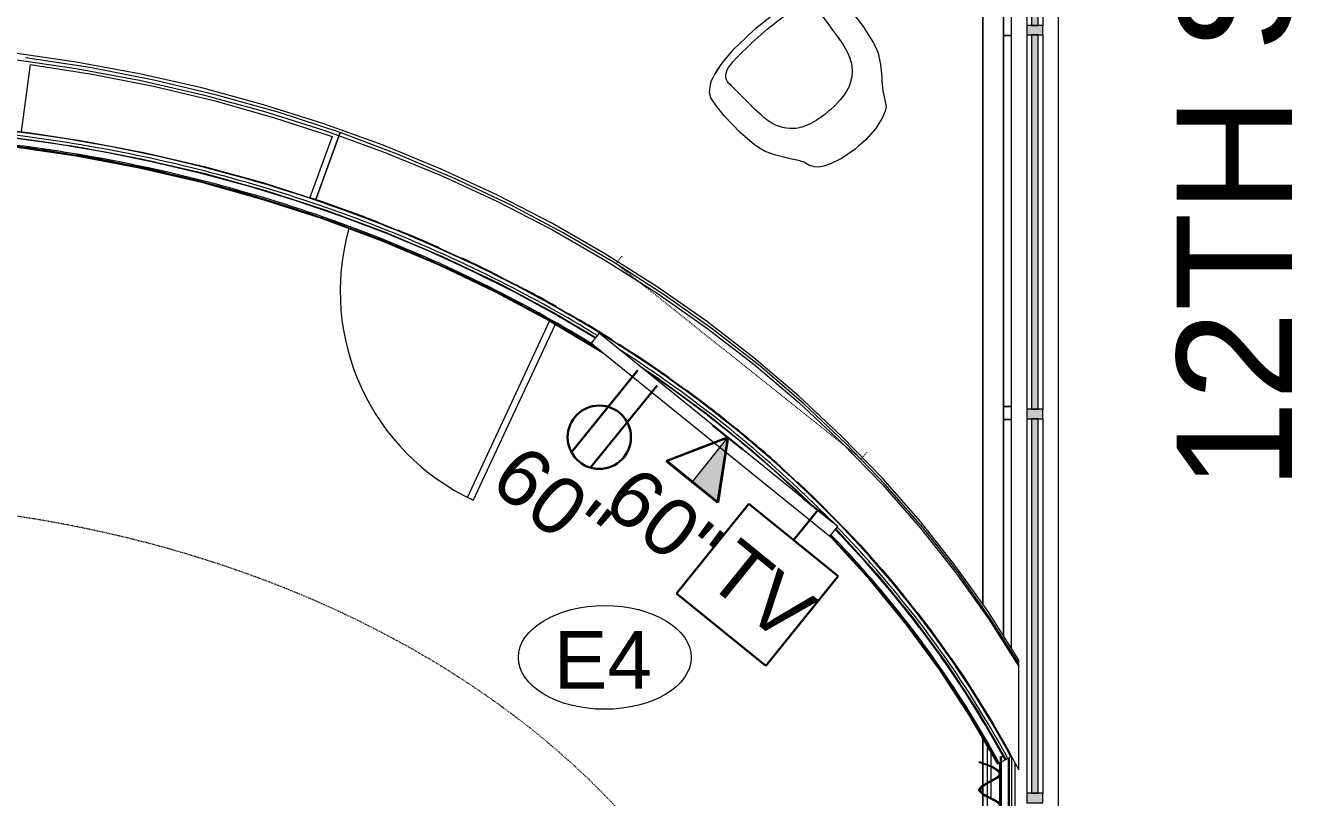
# Model space of a CAD drawing. Header units: inches. Extents: x -2349 to 1043, y -456 to 2193.
# Drawn here: x 844.3 to 1042.5, y 429 to 549.7 of the extents above; entities that cross this region are included whole.
import ezdxf

# ---------------------------------------------------------------- set-up
doc = ezdxf.new("R2010")
doc.units = ezdxf.units.IN
doc.header["$MEASUREMENT"] = 0
doc.linetypes.add('Dash', pattern=[0.25, 0.125, -0.125])
doc.linetypes.add('Dash 1_16_', pattern=[0.125, 0.0625, -0.0625])
for name, color, linetype, lineweight in [('5033_00_7th-9th Floors_Updated_dwg', 8, 'Continuous', 9), ('A-ANNO-NOTE', 131, 'Continuous', 30), ('A-DETL', 90, 'Continuous', 9), ('A-DOOR', 31, 'Continuous', 13), ('A-GENM', 13, 'Continuous', 9), ('A-GLAZ-CURT', 52, 'Continuous', 13), ('A-GLAZ-CWMG', 51, 'Continuous', 13), ('A-Glaz-Exst', 7, 'Continuous', 9), ('A-Shell', 7, 'Continuous', 9), ('A-WALL', 113, 'Continuous', 13), ('G-ANNO-TEXT', 231, 'Continuous', 9), ('I-FURN', 30, 'Continuous', 9), ('I-WALL', 2, 'Continuous', 13), ('Q-SPCQ', 91, 'Continuous', 9), ('Q-SPCQ-HDLN', 91, 'Dash', 9), ('Q-SPCQ-IDEN', 132, 'Continuous', 9)]:
    doc.layers.add(name, color=color, linetype=linetype, lineweight=lineweight)
doc.styles.add('Arial', font='arial.ttf', dxfattribs={"height": 9})
doc.styles.add('Swis721 Lt BT', font='swissl.ttf', dxfattribs={"height": 9})
doc.styles.add('Swis721 Lt BT_1', font='swissl.ttf', dxfattribs={"height": 18})

# ---------------------------------------------------------------- blocks, each defined once
blk = doc.blocks.new('5033_00_7th-9th Floors_Updated_dwg-8585573-7TH FLOOR POWER _ SIGNAL')
at = {"layer": 'A-Glaz-Exst'}
for p, q in [((997.2, 274.24), (997.2, 427.04)), ((997.2, 427.04), (997.2, 274.24)), ((997.2, 368.11), (998.45, 368.11)), ((998.45, 368.11), (997.2, 368.11)), ((997.2, 310.11), (998.45, 310.11)), ((998.45, 310.11), (997.2, 310.11)), ((997.2, 308.11), (998.45, 308.11)), ((998.45, 308.11), (997.2, 308.11)), ((997.2, 257.37), (997.2, 257.6)), ((997.2, 257.6), (997.2, 257.37))]:
    blk.add_line(p, q, dxfattribs=at)
at = {"layer": 'A-Shell'}
for p, q in [((993.95, 279.21), (993.95, 427.04)), ((993.95, 427.04), (993.95, 279.21)), ((993.95, 262.99), (993.95, 263.13)), ((993.95, 263.13), (993.95, 262.99)), ((993.95, 254.43), (993.95, 258.26)), ((993.95, 258.26), (993.95, 254.43)), ((993.95, 254.38), (993.95, 254.43)), ((993.95, 254.43), (993.95, 254.38)), ((993.95, 250.93), (993.95, 254.34)), ((993.95, 254.34), (993.95, 250.93)), ((993.95, 250.75), (993.95, 250.93)), ((993.95, 250.93), (993.95, 250.75)), ((993.95, 249.69), (993.95, 250.75)), ((993.95, 250.75), (993.95, 249.69)), ((993.95, 249.53), (993.95, 249.69)), ((993.95, 249.69), (993.95, 249.53)), ((993.95, 246.52), (993.95, 249.5)), ((993.95, 249.5), (993.95, 246.52))]:
    blk.add_line(p, q, dxfattribs=at)
blk = doc.blocks.new('System Panel - Glazed-7824391-7TH FLOOR POWER _ SIGNAL')
at = {"layer": 'A-GLAZ-CURT', "lineweight": 9}
h = blk.add_hatch(color=7, dxfattribs=at)
h.paths.add_polyline_path([(-64.25, 0.23), (-64.25, -0.5), (-6.9, -0.5), (-6.9, 0.5), (-64.25, 0.5)], flags=0)
h.paths.add_polyline_path([(5.1, -0.01), (5.12, -0.5), (64.25, -0.5), (64.25, 0.5), (5.1, 0.5)], flags=0)
at = {"layer": 'A-GLAZ-CURT', "color": 8, "lineweight": 20}
for p, q in [((64.25, 0.5), (-64.25, 0.5)), ((-64.25, 0.5), (-64.25, -0.5)), ((64.25, -0.5), (64.25, 0.5)), ((-64.25, -0.5), (64.25, -0.5))]:
    blk.add_line(p, q, dxfattribs=at)
blk = doc.blocks.new('System Panel - Glazed-7824389-7TH FLOOR POWER _ SIGNAL')
at = {"layer": 'A-GLAZ-CURT', "lineweight": 9}
blk.add_hatch(color=7, dxfattribs=at).paths.add_polyline_path([(-29.25, -0.5), (29.25, -0.5), (29.25, 0.5), (-29.25, 0.5)], flags=0)
at = {"layer": 'A-GLAZ-CURT', "color": 8, "lineweight": 20}
for p, q in [((29.25, 0.5), (-29.25, 0.5)), ((-29.25, 0.5), (-29.25, -0.5)), ((29.25, -0.5), (29.25, 0.5)), ((-29.25, -0.5), (29.25, -0.5))]:
    blk.add_line(p, q, dxfattribs=at)
blk = doc.blocks.new('Rectangular Mullion - 1_5_ x 2_5_ rectangular SS-7796962-7TH FLOOR POWER _ SIGNAL')
at = {"layer": 'A-GLAZ-CWMG', "lineweight": 9}
for p, q in [((1000.83, -245.79), (1000.83, -304.29)), ((1003.33, -245.79), (1003.33, -304.29))]:
    blk.add_line(p, q, dxfattribs=at)
blk = doc.blocks.new('Rectangular Mullion - 1_5_ x 2_5_ rectangular SS-V27-7TH FLOOR POWER _ SIGNAL')
at = {"layer": 'A-GLAZ-CWMG', "lineweight": 9}
for p, q in [((1000.83, 678.21), (1000.83, 619.06)), ((1003.33, 678.21), (1003.33, 619.06)), ((1000.83, 607.06), (1000.83, 549.71)), ((1003.33, 607.06), (1003.33, 549.71))]:
    blk.add_line(p, q, dxfattribs=at)
blk = doc.blocks.new('Rectangular Mullion - 1_5_ x 2_5_ rectangular SS-7796925-7TH FLOOR POWER _ SIGNAL')
at = {"layer": 'A-GLAZ-CWMG', "lineweight": 9}
blk.add_hatch(color=7, dxfattribs=at).paths.add_polyline_path([(-0.75, 0.5), (-0.75, 1.25), (0.75, 1.25), (0.75, -1.25), (-0.75, -1.25), (-0.75, -0.5)], flags=0)
at = {"layer": 'A-GLAZ-CWMG', "color": 8, "lineweight": 20}
for p, q in [((-0.75, 1.25), (0.75, 1.25)), ((-0.75, -1.25), (-0.75, 1.25)), ((0.75, 1.25), (0.75, -1.25)), ((0.75, -1.25), (-0.75, -1.25))]:
    blk.add_line(p, q, dxfattribs=at)
blk = doc.blocks.new('Walls 1 - Walls 1-7438491-7TH FLOOR POWER _ SIGNAL')
at = {"layer": 'A-WALL'}
for p, q in [((843.74, 533.09), (845.12, 543.61)), ((892.25, 532.35), (888.77, 522.81)), ((889.72, 522.49), (893.53, 532.94)), ((893.53, 532.94), (889.72, 522.49)), ((888.77, 522.81), (889.72, 522.49)), ((999.58, 449.52), (999.58, 450.52)), ((999.58, 433.35), (999.58, 450.02))]:
    blk.add_line(p, q, dxfattribs=at)
at = {"layer": 'A-WALL', "lineweight": 9}
for p, q in [((852.56, 529.25), (851.96, 529.35)), ((864.22, 528.35), (863.94, 528.41)), ((874, 525.99), (873.7, 526.07)), ((881.72, 522.43), (881.2, 522.58)), ((893.02, 520.09), (892.73, 520.2)), ((894.9, 520.66), (899.23, 519.03)), ((903.81, 517.19), (908.03, 515.39)), ((912.51, 513.36), (916.61, 511.4)), ((909.22, 512.12), (908.88, 512.28)), ((911.22, 512.67), (910.95, 512.8)), ((917.81, 508.01), (917.64, 508.1)), ((920.98, 509.19), (924.94, 507.08)), ((928.43, 503.78), (928.17, 503.93)), ((929.19, 504.69), (933.02, 502.43)), ((937.13, 499.87), (940.8, 497.47)), ((934.55, 498.55), (934.3, 498.71)), ((943.02, 494.57), (941.31, 495.71)), ((944.23, 493.69), (943.04, 494.56)), ((944.79, 494.73), (948.29, 492.2)), ((952.13, 489.29), (955.47, 486.64)), ((959.16, 483.56), (962.3, 480.8)), ((965.84, 477.55), (968.76, 474.73)), ((972.18, 471.26), (974.91, 468.34)), ((978.15, 464.71), (980.66, 461.75)), ((976.48, 462.82), (976.18, 463.17)), ((983.03, 456.98), (982.15, 458.05)), ((983.76, 457.89), (986.01, 454.94)), ((984.02, 455.63), (983.03, 456.97)), ((989.02, 450.76), (990.95, 447.93)), ((992.02, 441.63), (991.83, 441.93)), ((994.83, 436.76), (994.79, 436.84)), ((994.79, 436.84), (994.83, 436.76)), ((995.08, 436.33), (994.83, 436.76)), ((994.83, 436.76), (995.08, 436.33)), ((995.08, 436.54), (994.91, 436.84)), ((995.2, 436.32), (995.08, 436.54)), ((995.2, 436.12), (995.08, 436.33)), ((995.08, 436.33), (995.2, 436.12)), ((996.34, 434.32), (995.2, 436.32)), ((996.26, 434.28), (995.2, 436.12)), ((995.2, 436.12), (996.26, 434.28)), ((997.45, 434.93), (996.77, 436.11)), ((996.51, 434.42), (996.34, 434.32)), ((997.39, 434.89), (996.51, 434.42)), ((996.58, 434.46), (996.58, 433.12)), ((996.67, 435.47), (996.67, 433.03)), ((996.87, 435.47), (997.06, 435.47)), ((996.87, 298.78), (996.87, 435.47)), ((997.12, 435.47), (997.18, 435.47)), ((997.5, 434.95), (997.44, 434.92)), ((997.44, 434.92), (997.45, 434.93)), ((997.52, 434.97), (997.5, 434.95)), ((998.35, 435.41), (997.87, 435.15)), ((997.87, 435.15), (997.89, 435.16)), ((997.93, 435.19), (997.93, 298.78)), ((998.05, 435.25), (998.05, 298.78)), ((998.31, 435.47), (998.4, 435.47)), ((998.41, 435.46), (998.41, 298.79)), ((998.95, 434.47), (998.95, 299.77)), ((996.58, 433.12), (996.58, 432.39)), ((996.58, 432.39), (996.58, 428.14)), ((996.67, 433.03), (996.67, 432.48)), ((996.67, 432.48), (996.67, 428.05))]:
    blk.add_line(p, q, dxfattribs=at)
at = {"layer": 'A-WALL', "flags": 128}
for points in [[(999.58, 450.52), (994.87, 457.93), (989.75, 465.16), (984.2, 472.16), (978.26, 478.94), (971.93, 485.47), (965.22, 491.75), (958.16, 497.75), (950.76, 503.46), (943.04, 508.86), (935.01, 513.96), (926.7, 518.73), (918.11, 523.16), (909.28, 527.24), (900.23, 530.97), (890.96, 534.33), (881.52, 537.31), (871.91, 539.92), (862.16, 542.14), (852.29, 543.97), (842.33, 545.4), (832.29, 546.44), (822.21, 547.07), (812.1, 547.3)], [(812.1, 546.3), (822.21, 546.07), (832.29, 545.44), (842.33, 544.4), (852.29, 542.97), (862.16, 541.14), (871.91, 538.92), (881.52, 536.31), (890.96, 533.33), (900.23, 529.97), (909.28, 526.24), (918.11, 522.16), (926.7, 517.73), (935.01, 512.96), (943.04, 507.86), (950.76, 502.46), (958.16, 496.75), (965.22, 490.75), (971.93, 484.47), (978.26, 477.94), (984.2, 471.16), (989.75, 464.16), (994.87, 456.93), (999.58, 449.52)], [(893.53, 532.94), (883.99, 536.07), (874.27, 538.82), (864.41, 541.17), (854.42, 543.11), (844.33, 544.65)], [(845.12, 543.61), (854.78, 542.09), (864.34, 540.21), (873.79, 537.95), (883.1, 535.33), (892.25, 532.35)], [(999.58, 450.02), (994.96, 457.3), (989.94, 464.39), (984.52, 471.28), (978.71, 477.95), (972.52, 484.39), (965.98, 490.57), (959.09, 496.49), (951.87, 502.14), (944.33, 507.49), (936.5, 512.55), (928.39, 517.29), (920.02, 521.71), (911.41, 525.8), (902.57, 529.55), (893.53, 532.94)], [(889.72, 522.49), (898.77, 519.21), (907.61, 515.57), (916.23, 511.59), (924.6, 507.27), (932.71, 502.61), (940.54, 497.64), (948.07, 492.37), (955.27, 486.8), (962.14, 480.95), (968.66, 474.83), (974.81, 468.46), (980.58, 461.85), (985.95, 455.02), (990.92, 447.98), (995.46, 440.75), (999.58, 433.35)]]:
    blk.add_lwpolyline(points, dxfattribs=at)
at = {"layer": 'A-WALL', "lineweight": 9, "flags": 128}
for points in [[(812.1, 534.09), (822.27, 533.88), (832.41, 533.25), (842.5, 532.21), (852.52, 530.75), (862.44, 528.87), (872.22, 526.6), (881.86, 523.92), (891.32, 520.85), (900.58, 517.39), (909.62, 513.55), (918.41, 509.35), (926.94, 504.79), (933.46, 500.91)], [(933.37, 500.87), (933.34, 500.89), (927.16, 504.53), (920.79, 508), (914.25, 511.27), (907.53, 514.35), (900.66, 517.23), (893.65, 519.89), (886.5, 522.34), (879.22, 524.58), (871.82, 526.58), (864.32, 528.35), (856.73, 529.88), (849.06, 531.18), (841.32, 532.23), (833.54, 533.04), (825.71, 533.6), (817.85, 533.91), (812.1, 533.97)], [(839.45, 533.61), (845.12, 532.91), (853.27, 531.67)], [(934.29, 498.78), (932.39, 500), (926.21, 503.62), (919.85, 507.07), (913.32, 510.32), (906.62, 513.38), (899.75, 516.24), (892.75, 518.88), (885.61, 521.31), (878.34, 523.52), (870.95, 525.5), (863.47, 527.25), (855.89, 528.76), (848.23, 530.03), (840.51, 531.06), (832.74, 531.84), (824.93, 532.38), (817.09, 532.66), (812.1, 532.72)], [(934.73, 498.43), (934.4, 498.65), (926.22, 503.52), (917.75, 508.05), (909.02, 512.22), (900.04, 516.03), (890.84, 519.47), (881.44, 522.52), (871.86, 525.18), (862.13, 527.44), (852.28, 529.3), (842.32, 530.76), (832.29, 531.8), (822.21, 532.42), (812.1, 532.63)], [(812.1, 532.63), (822.21, 532.42), (832.29, 531.8), (842.32, 530.76), (852.28, 529.3), (862.13, 527.44), (871.86, 525.18), (881.44, 522.52), (890.84, 519.47), (900.04, 516.03), (909.02, 512.22), (917.75, 508.05), (926.22, 503.52), (934.4, 498.65), (934.73, 498.43)], [(853.27, 531.67), (862.84, 529.84), (872.28, 527.65), (881.59, 525.08), (890.22, 522.31)], [(854.05, 530.35), (852.5, 530.64), (850.94, 530.87)], [(863.64, 528.48), (862.41, 528.77), (860.86, 529.06)], [(873.4, 526.16), (872.2, 526.49), (870.36, 526.92)], [(883.31, 523.33), (881.83, 523.81), (880.06, 524.3)], [(892.44, 520.31), (891.28, 520.74), (889.81, 521.22)], [(901.95, 516.69), (900.54, 517.29), (898.81, 517.93)], [(910.67, 512.93), (909.57, 513.45), (908.16, 514.05)], [(919.7, 508.54), (918.36, 509.25), (916.72, 510.04)], [(927.91, 504.08), (926.89, 504.7), (925.55, 505.41)], [(940.24, 496.54), (943.1, 494.65), (950.7, 489.09), (957.95, 483.23), (964.84, 477.08), (967.37, 474.57)], [(966.72, 475.1), (966.22, 475.6), (961.28, 480.18), (956.11, 484.63), (950.72, 488.93), (945.13, 493.08), (941.05, 495.89)], [(951.99, 487.91), (950.64, 489.01), (949.45, 489.87)], [(959.17, 482), (957.88, 483.15), (956.3, 484.43)], [(965.78, 476), (964.76, 477), (963.26, 478.34)], [(994.79, 436.84), (991.94, 441.76), (987.17, 449.05), (981.96, 456.14), (976.33, 463.01), (970.28, 469.64), (970.04, 469.88)], [(970.04, 469.88), (970.28, 469.64), (976.33, 463.01), (981.96, 456.14), (987.17, 449.05), (991.94, 441.76), (994.79, 436.84)], [(994.91, 436.84), (993.28, 439.71), (989.99, 445.01), (986.45, 450.24), (982.67, 455.37), (978.65, 460.4), (974.4, 465.33), (970.12, 469.92)], [(972.4, 469.32), (971.26, 470.58), (970.89, 470.94)], [(997.44, 434.92), (994.38, 440.33), (991.07, 445.66), (987.52, 450.91), (983.73, 456.06), (979.7, 461.11), (975.44, 466.05), (970.94, 470.89), (970.89, 470.94)], [(970.96, 471.02), (971.33, 470.65), (977.43, 463.97), (983.12, 457.04), (988.37, 449.89), (993.19, 442.53), (997.55, 434.98)], [(978.24, 462.81), (977.35, 463.89), (976.02, 465.36)], [(989.19, 448.44), (988.28, 449.82), (987.46, 450.94)], [(994.01, 440.89), (993.09, 442.47), (992.34, 443.62)], [(996.34, 434.33), (996.31, 434.31), (996.28, 434.3), (996.27, 434.29)], [(997.45, 434.93), (997.45, 434.93), (997.44, 434.92), (997.43, 434.92), (997.42, 434.91), (997.41, 434.9), (997.39, 434.89)], [(997.87, 435.15), (997.78, 435.11), (997.71, 435.07), (997.64, 435.03), (997.59, 435), (997.56, 434.99), (997.55, 434.98)]]:
    blk.add_lwpolyline(points, dxfattribs=at)
at = {"layer": 'A-WALL', "lineweight": 9}
for start_param, end_param in [(1.128279, 1.177986), (1.076003, 1.111238), (1.023565, 1.055755), (0.970827, 1.001348), (0.917429, 0.948356), (0.862194, 0.895887), (0.802487, 0.843669), (0.740655, 0.791592), (0.688379, 0.723614), (0.63594, 0.668198), (0.583202, 0.614511), (0.529805, 0.561764), (0.474429, 0.509408), (0.419109, 0.457251)]:
    blk.add_ellipse((812.1, 367.12), major_axis=(204, 0), ratio=0.823529, start_param=start_param, end_param=end_param, dxfattribs=at)
for points in [[(998.35, 435.41), (994.37, 442.77), (985.12, 457.02), (967.66, 476.53), (946.99, 493.78), (923.52, 508.4), (897.75, 520.11), (870.2, 528.64), (841.46, 533.84), (821.88, 535), (812.1, 535)], [(852.26, 529.39), (848.97, 529.94), (845.67, 530.48), (842.34, 530.86)], [(851.82, 530.77), (851.53, 530.82), (851.24, 530.87), (850.95, 530.91)], [(862.14, 527.53), (858.89, 528.21), (855.62, 528.89), (852.34, 529.47)], [(853.17, 530.54), (853.14, 530.55), (853.11, 530.55), (853.08, 530.56)], [(854.06, 530.39), (853.9, 530.42), (853.73, 530.45), (853.56, 530.48)], [(861.38, 529), (861.21, 529.04), (861.04, 529.07), (860.88, 529.1)], [(861.85, 528.9), (861.82, 528.91), (861.79, 528.92), (861.77, 528.92)], [(863.77, 528.5), (863.46, 528.56), (863.16, 528.63), (862.86, 528.69)], [(864.34, 528.37), (864.19, 528.41), (864.03, 528.44), (863.87, 528.48)], [(864.57, 528.32), (864.53, 528.33), (864.49, 528.34), (864.45, 528.35)], [(870.67, 526.89), (870.54, 526.93), (870.41, 526.96), (870.28, 526.99)], [(871.29, 526.74), (871.19, 526.76), (871.09, 526.79), (870.98, 526.81)], [(871.7, 526.63), (871.66, 526.64), (871.62, 526.65), (871.59, 526.66)], [(881.45, 522.6), (878.3, 523.55), (875.12, 524.41), (871.91, 525.24)], [(873.53, 526.16), (873.23, 526.24), (872.94, 526.32), (872.64, 526.39)], [(874.1, 526.01), (873.94, 526.06), (873.79, 526.1), (873.63, 526.14)], [(874.32, 525.96), (874.28, 525.97), (874.24, 525.98), (874.2, 525.99)], [(881.17, 524.03), (880.76, 524.15), (880.35, 524.27), (879.94, 524.39)], [(882.52, 523.62), (882.49, 523.63), (882.46, 523.64), (882.42, 523.65)], [(883.32, 523.38), (883.14, 523.43), (882.95, 523.49), (882.76, 523.55)], [(890.83, 519.56), (887.74, 520.63), (884.62, 521.62), (881.46, 522.56)], [(890.3, 521.1), (890.14, 521.16), (889.99, 521.21), (889.83, 521.26)], [(890.75, 520.95), (890.72, 520.96), (890.7, 520.96), (890.67, 520.97)], [(892.57, 520.31), (892.28, 520.41), (892, 520.51), (891.71, 520.61)], [(893.12, 520.11), (892.97, 520.17), (892.82, 520.22), (892.67, 520.27)], [(893.34, 520.04), (893.3, 520.05), (893.26, 520.06), (893.22, 520.08)], [(899.97, 517.53), (899.56, 517.69), (899.15, 517.86), (898.74, 518.02)], [(909.02, 512.31), (906.08, 513.64), (903.1, 514.91), (900.08, 516.11)], [(901.21, 517.04), (901.18, 517.05), (901.14, 517.06), (901.11, 517.08)], [(901.98, 516.73), (901.79, 516.8), (901.61, 516.88), (901.43, 516.95)], [(908.64, 513.89), (908.49, 513.96), (908.34, 514.02), (908.19, 514.09)], [(909.07, 513.7), (909.04, 513.71), (909.02, 513.72), (909, 513.73)], [(917.78, 508.13), (914.93, 509.57), (912.03, 510.97), (909.09, 512.3)], [(910.8, 512.92), (910.53, 513.04), (910.26, 513.16), (909.98, 513.29)], [(911.31, 512.68), (911.17, 512.74), (911.04, 512.81), (910.9, 512.87)], [(911.53, 512.58), (911.49, 512.6), (911.46, 512.61), (911.42, 512.63)], [(917.83, 509.54), (917.44, 509.74), (917.05, 509.93), (916.66, 510.13)], [(918.94, 508.98), (918.92, 508.99), (918.9, 509), (918.88, 509.01)], [(919.72, 508.58), (919.59, 508.65), (919.46, 508.72), (919.32, 508.78)], [(926.48, 504.95), (926.29, 505.05), (926.1, 505.16), (925.9, 505.27)], [(934.17, 498.89), (931.59, 500.5), (928.96, 502.06), (926.29, 503.57)], [(928.04, 504.06), (927.92, 504.13), (927.8, 504.2), (927.68, 504.26)], [(928.55, 503.77), (928.41, 503.85), (928.27, 503.93), (928.13, 504.01)], [(943.02, 494.57), (942.41, 495), (941.79, 495.43), (941.16, 495.85)], [(942.57, 494.91), (942.23, 495.14), (941.89, 495.37), (941.55, 495.61)], [(944.26, 493.73), (944.1, 493.84), (943.94, 493.95), (943.78, 494.06)], [(950.28, 489.3), (950.11, 489.43), (949.94, 489.56), (949.77, 489.69)], [(951.52, 488.34), (951.36, 488.47), (951.19, 488.6), (951.03, 488.73)], [(952.09, 487.9), (951.97, 487.99), (951.86, 488.08), (951.74, 488.17)], [(952.26, 487.76), (952.24, 487.78), (952.21, 487.81), (952.18, 487.83)], [(957.15, 483.79), (956.94, 483.96), (956.73, 484.14), (956.52, 484.32)], [(957.48, 483.51), (957.46, 483.53), (957.45, 483.54), (957.43, 483.55)], [(958.73, 482.45), (958.57, 482.58), (958.41, 482.72), (958.26, 482.85)], [(959.27, 481.98), (959.16, 482.08), (959.05, 482.17), (958.93, 482.27)], [(959.43, 481.84), (959.41, 481.86), (959.38, 481.88), (959.35, 481.91)], [(964.37, 477.39), (964.07, 477.67), (963.77, 477.95), (963.47, 478.22)], [(965.82, 476.02), (965.59, 476.24), (965.37, 476.45), (965.15, 476.66)], [(970.32, 469.72), (970.25, 469.79), (970.19, 469.86), (970.12, 469.93)], [(983.03, 456.98), (979.28, 461.8), (975.23, 466.46), (970.9, 470.94)], [(970.96, 470.91), (970.95, 470.92), (970.93, 470.94), (970.91, 470.96)], [(972.49, 469.3), (972.19, 469.62), (971.89, 469.94), (971.59, 470.25)], [(976.37, 463.1), (974.43, 465.33), (972.43, 467.52), (970.36, 469.67)], [(972.64, 469.15), (972.62, 469.17), (972.59, 469.19), (972.57, 469.22)], [(977.01, 464.31), (976.75, 464.62), (976.48, 464.92), (976.21, 465.22)], [(978.28, 462.84), (978.09, 463.07), (977.89, 463.3), (977.69, 463.52)], [(982.78, 457.32), (982.66, 457.48), (982.53, 457.65), (982.4, 457.81)], [(988.06, 450.18), (987.94, 450.35), (987.82, 450.52), (987.7, 450.69)], [(989.27, 448.41), (989.03, 448.77), (988.79, 449.12), (988.55, 449.47)], [(989.39, 448.24), (989.37, 448.26), (989.36, 448.29), (989.34, 448.32)], [(992.84, 442.92), (992.67, 443.19), (992.49, 443.47), (992.32, 443.75)], [(993.68, 441.55), (993.54, 441.77), (993.41, 442), (993.27, 442.22)], [(993.89, 441.19), (993.87, 441.23), (993.84, 441.28), (993.81, 441.32)], [(994.02, 440.98), (994, 441.01), (993.99, 441.04), (993.97, 441.07)], [(995.13, 436.52), (995.06, 436.63), (995, 436.75), (994.93, 436.86)], [(995.25, 436.3), (995.21, 436.37), (995.17, 436.45), (995.13, 436.52)], [(995.25, 436.7), (995.22, 436.75), (995.19, 436.81), (995.16, 436.86)], [(996.51, 434.42), (996.1, 435.18), (995.68, 435.94), (995.25, 436.7)], [(996.34, 434.32), (995.98, 434.98), (995.62, 435.63), (995.26, 436.28)], [(997.17, 435.48), (997.04, 435.72), (996.91, 435.96), (996.78, 436.2)]]:
    blk.add_open_spline(points, degree=3, dxfattribs=at)
for points, knots in [([(933.72, 501.22), (928.83, 504.22), (918.15, 510.19), (900.86, 517.98), (882.86, 524.25), (865.04, 528.9), (841.82, 533.16), (823.99, 534.45), (812.1, 534.45)], [0.4436204, 0.4436204, 0.4436204, 0.4436204, 0.5217391, 0.6086957, 0.6956522, 0.7717391, 0.8478261, 1, 1, 1, 1]), ([(933.4, 500.86), (929.9, 503.01), (918.32, 509.65), (897.39, 519.15), (869.96, 527.65), (841.34, 532.83), (821.84, 533.98), (812.1, 533.98)], [-2.2112126, -2.2112126, -2.2112126, -2.2112126, -2.1467054, -2.0027281, -1.8587508, -1.7147736, -1.5707963, -1.5707963, -1.5707963, -1.5707963]), ([(933.11, 499.78), (928.2, 502.81), (917.53, 508.77), (900.29, 516.54), (882.41, 522.78), (864.71, 527.4), (841.63, 531.63), (823.91, 532.91), (812.1, 532.91)], [0.442547, 0.442547, 0.442547, 0.442547, 0.5217391, 0.6086957, 0.6956522, 0.7717391, 0.8478261, 1, 1, 1, 1]), ([(871.85, 525.27), (871.06, 525.47), (867.84, 526.27), (864.61, 527.05), (862.17, 527.61)], [-1.87109929, -1.87109929, -1.87109929, -1.87109929, -1.85875084, -1.82122472, -1.82122472, -1.82122472, -1.82122472]), ([(900.06, 516.11), (898.93, 516.56), (895.9, 517.75), (892.82, 518.85), (890.89, 519.51)], [-2.02146538, -2.02146538, -2.02146538, -2.02146538, -2.0027281, -1.97160194, -1.97160194, -1.97160194, -1.97160194]), ([(926.23, 503.61), (924.85, 504.39), (922.07, 505.92), (919.23, 507.4), (917.8, 508.13)], [-2.17156811, -2.17156811, -2.17156811, -2.17156811, -2.14670535, -2.12170929, -2.12170929, -2.12170929, -2.12170929]), ([(970.24, 472.29), (968.56, 474.01), (962.47, 479.96), (951.74, 489.09), (942.05, 495.91), (937.36, 498.92)], [0.2266429, 0.2266429, 0.2266429, 0.2266429, 0.2608696, 0.3478261, 0.4240174, 0.4240174, 0.4240174, 0.4240174]), ([(966.55, 475.29), (966.51, 475.33), (960.15, 481.47), (952.36, 487.98), (944.01, 493.88), (943.04, 494.56)], [-2.4356535, -2.4356535, -2.4356535, -2.4356535, -2.4346599, -2.2906826, -2.271903, -2.271903, -2.271903, -2.271903]), ([(995.16, 436.86), (992.79, 441.06), (987.11, 450.1), (978.56, 461.12), (972.4, 467.85), (970.22, 470.11)], [0.0140497, 0.0140497, 0.0140497, 0.0140497, 0.0869565, 0.173913, 0.2192021, 0.2192021, 0.2192021, 0.2192021]), ([(997.87, 435.15), (995.11, 440.25), (988.97, 450.23), (979.7, 462.16), (973.45, 468.99), (971.2, 471.31)], [0, 0, 0, 0, 0.0869565, 0.173913, 0.2201001, 0.2201001, 0.2201001, 0.2201001]), ([(994.93, 436.86), (991.34, 443.21), (985.45, 452.11), (978.6, 460.51), (976.42, 463.03)], [-2.7057771, -2.7057771, -2.7057771, -2.7057771, -2.5786371, -2.5225467, -2.5225467, -2.5225467, -2.5225467]), ([(997.45, 434.93), (993.5, 442.24), (988.7, 449.62), (983.26, 456.68), (983.03, 456.97)], [-2.7226144, -2.7226144, -2.7226144, -2.7226144, -2.5786371, -2.5723772, -2.5723772, -2.5723772, -2.5723772]), ([(984.01, 455.73), (983.92, 455.85), (983.7, 456.14), (983.48, 456.43), (983.35, 456.59)], [-2.581266514, -2.581266514, -2.581266514, -2.581266514, -2.578637125, -2.575175992, -2.575175992, -2.575175992, -2.575175992])]:
    blk.add_open_spline(points, degree=3, knots=knots, dxfattribs=at)
blk = doc.blocks.new('Door - Glass Single - Full Rail - Long Handle-9124844-7TH FLOOR POWER _ SIGNAL')
at = {"layer": 'A-DOOR', "lineweight": 20}
for p, q in [((17, -5.22), (17, -5.14)), ((18, -5.22), (18, -5.31)), ((17, -38), (17, -7.59)), ((18, -7.69), (18, -38)), ((18, -38), (17, -38))]:
    blk.add_line(p, q, dxfattribs=at)
at = {"layer": 'A-DOOR', "lineweight": 9}
for start, end in [(185.2016, 185.4032), (189.1903, 270)]:
    blk.add_arc((18, -2), 36, start, end, dxfattribs=at)
blk = doc.blocks.new('Curtains_and_Valance_14992 - Curtains_and_Valance_14992-7816730-7TH FLOOR POWER _ SIGNAL')
at = {"layer": 'I-FURN'}
for p, q in [((-0.25, 56.55), (-0.25, 59.22)), ((0.25, 59.22), (-0.25, 59.22)), ((-0.25, 59.22), (0.25, 59.22)), ((0.25, 59.22), (0.25, 56.35)), ((-1.39, 56.98), (-1.64, 56.98)), ((-1.64, 56.98), (-1.39, 56.98)), ((-0.25, 56.45), (-0.25, 56.55)), ((-0.25, 53.78), (-0.25, 56.45)), ((0.25, 56.31), (0.25, 56.24)), ((0.25, 56.24), (0.25, 54.07)), ((-0.25, 53.63), (-0.25, 53.75)), ((-0.25, 51.61), (-0.25, 53.63)), ((0.25, 54.07), (0.25, 53.94)), ((0.25, 53.94), (0.25, 51.35)), ((-0.25, 51.48), (-0.25, 51.57)), ((-0.25, 49.29), (-0.25, 51.48))]:
    blk.add_line(p, q, dxfattribs=at)
for points, knots in [([(-1.64, 56.98), (0.13, 56.34), (0.66, 56.03), (2.24, 55.04), (0.08, 53.99), (-0.13, 53.86), (-0.52, 53.59), (-2.41, 52.62), (-0.06, 51.37), (0.07, 51.31), (1.07, 50.84), (2.12, 49.99), (0.08, 49.42), (-0.1, 49.35), (-0.56, 49.18), (-2.4, 48.2), (-0.08, 47.31), (0.1, 47.23), (0.5, 47.06), (2.4, 46.2), (0.12, 45.29), (-0.06, 45.2), (-0.57, 44.96), (-3.36, 43.73), (1.61, 42.98)], [0, 0, 0, 0, 0.121064, 0.256626, 0.381881, 0.468739, 0.547731, 0.693997, 0.831099, 0.939848, 1.012047, 1.138741, 1.240303, 1.317944, 1.394953, 1.535404, 1.667971, 1.754532, 1.83014, 1.968328, 2.100201, 2.189558, 2.29558, 2.535586, 2.535586, 2.535586, 2.535586]), ([(1.86, 42.98), (-3.11, 43.73), (-0.32, 44.96), (0.19, 45.2), (0.37, 45.29), (2.65, 46.2), (0.75, 47.06), (0.35, 47.23), (0.17, 47.31), (-2.15, 48.2), (-0.31, 49.18), (0.15, 49.35), (0.33, 49.42), (2.37, 49.99), (1.32, 50.84), (0.32, 51.31), (0.19, 51.37), (-2.16, 52.62), (-0.27, 53.59), (0.12, 53.86), (0.33, 53.99), (2.49, 55.04), (0.91, 56.03), (0.38, 56.34), (-1.39, 56.98)], [0, 0, 0, 0, 0.240006, 0.346028, 0.435385, 0.567258, 0.705446, 0.781054, 0.867615, 1.000182, 1.140633, 1.217642, 1.295283, 1.396845, 1.523539, 1.595738, 1.704487, 1.841589, 1.987855, 2.066847, 2.153705, 2.27896, 2.414522, 2.535586, 2.535586, 2.535586, 2.535586]), ([(0.23, 54.06), (0.24, 54.06), (0.61, 54.25), (2.04, 55.11), (1.58, 55.61), (0.55, 56.06), (0.44, 56.11)], [-0.3836465, -0.3836465, -0.3836465, -0.3836465, -0.3818809, -0.2566261, -0.1210637, -0.1056494, -0.1056494, -0.1056494, -0.1056494]), ([(0.26, 56.35), (0.64, 56.19), (0.98, 55.98), (1.47, 55.68), (1.64, 55.5)], [-2.4795176, -2.4795176, -2.4795176, -2.4795176, -2.4145222, -2.3436868, -2.3436868, -2.3436868, -2.3436868]), ([(-0.24, 51.47), (-0.27, 51.48), (-0.66, 51.69), (-2.41, 52.62), (-0.69, 53.5), (-0.34, 53.72), (-0.28, 53.76)], [-0.8404653, -0.8404653, -0.8404653, -0.8404653, -0.8310987, -0.6939966, -0.547731, -0.5018347, -0.5018347, -0.5018347, -0.5018347]), ([(-0.24, 53.63), (-0.26, 53.62), (-0.65, 53.4), (-1.68, 52.87), (-1.23, 52.29), (-1.08, 52.16)], [-1.9949068, -1.9949068, -1.9949068, -1.9949068, -1.9878549, -1.8415893, -1.79604, -1.79604, -1.79604, -1.79604]), ([(-0.25, 53.78), (-0.21, 53.8), (-0.17, 53.83), (-0.14, 53.85), (-0.13, 53.86)], [-0.49533636, -0.49533636, -0.49533636, -0.49533636, -0.46873924, -0.45953219, -0.45953219, -0.45953219, -0.45953219]), ([(1.65, 54.78), (1.36, 54.49), (0.57, 54.11), (0.3, 53.96), (0.24, 53.93)], [-2.2545523, -2.2545523, -2.2545523, -2.2545523, -2.153705, -2.1133946, -2.1133946, -2.1133946, -2.1133946]), ([(-0.12, 51.54), (-0.1, 51.53), (-0.04, 51.5), (0.01, 51.47), (0.04, 51.45)], [-1.70974729, -1.70974729, -1.70974729, -1.70974729, -1.70448718, -1.69039061, -1.69039061, -1.69039061, -1.69039061])]:
    blk.add_open_spline(points, degree=3, knots=knots, dxfattribs=at)
for points in [[(-0.22, 56.44), (-0.54, 56.58), (-0.99, 56.74), (-1.64, 56.98)], [(-1.39, 56.98), (-0.89, 56.8), (-0.51, 56.66), (-0.22, 56.54)], [(-0.11, 56.4), (-0.15, 56.42), (-0.19, 56.43), (-0.23, 56.45)], [(-0.22, 56.54), (-0.18, 56.53), (-0.13, 56.51), (-0.09, 56.49)], [(0.14, 56.29), (0.07, 56.32), (-0.04, 56.37), (-0.17, 56.42)], [(-0.09, 56.49), (-0.01, 56.46), (0.07, 56.43), (0.13, 56.4)], [(0.6, 56.06), (0.51, 56.11), (0.3, 56.2), (0.06, 56.3)], [(0.26, 56.24), (0.23, 56.25), (0.18, 56.27), (0.12, 56.3)], [(0.14, 56.4), (0.18, 56.38), (0.22, 56.37), (0.26, 56.35)], [(0.61, 56.05), (0.61, 56.05), (0.61, 56.06), (0.6, 56.06)], [(-0.16, 53.68), (-0.18, 53.66), (-0.21, 53.65), (-0.24, 53.63)], [(0.07, 53.83), (0.02, 53.79), (-0.03, 53.75), (-0.12, 53.7)], [(-0.1, 53.88), (-0.05, 53.91), (0.01, 53.94), (0.12, 53.99)], [(0.14, 54.01), (0.16, 54.02), (0.2, 54.04), (0.23, 54.06)], [(0.24, 53.93), (0.21, 53.91), (0.18, 53.89), (0.15, 53.88)], [(-1.08, 52.16), (-0.91, 52), (-0.69, 51.86), (-0.48, 51.74)], [(-0.48, 51.74), (-0.48, 51.74), (-0.48, 51.73), (-0.47, 51.73)], [(-0.47, 51.73), (-0.39, 51.69), (-0.32, 51.64), (-0.25, 51.61)], [(-0.25, 51.61), (-0.23, 51.59), (-0.2, 51.58), (-0.19, 51.57)], [(-0.19, 51.57), (-0.16, 51.56), (-0.14, 51.55), (-0.13, 51.54)], [(-0.13, 51.41), (-0.15, 51.42), (-0.18, 51.44), (-0.21, 51.45)], [(0.04, 51.45), (0.07, 51.44), (0.09, 51.43), (0.12, 51.41)]]:
    blk.add_open_spline(points, degree=3, dxfattribs=at)
blk = doc.blocks.new('HermanMiller_Collection_SaibaSideChair - Conference Chair-8045571-7TH FLOOR POWER _ SIGNAL')
at = {"layer": 'I-FURN'}
for p, q in [((-5.26, 11.72), (-4.53, 11.95)), ((-5.26, 11.72), (-4.53, 11.95)), ((-5.26, 11.72), (-4.53, 11.95)), ((-4.53, 11.95), (-3.9, 12.15)), ((-4.53, 11.95), (-3.9, 12.15)), ((-4.53, 11.95), (-3.9, 12.15)), ((-3.9, 12.15), (-3.52, 12.26)), ((-3.9, 12.15), (-3.52, 12.26)), ((-3.9, 12.15), (-3.52, 12.26)), ((-3.52, 12.26), (-0.58, 12.69)), ((-3.52, 12.26), (-0.58, 12.69)), ((-3.52, 12.26), (-0.58, 12.69)), ((-0.58, 12.69), (3.02, 12.86)), ((3.02, 12.86), (5.15, 12.78)), ((5.15, 12.78), (6.54, 12.62)), ((6.54, 12.62), (7.24, 12.25)), ((7.24, 12.25), (8.17, 11.26)), ((-8.44, 9.7), (-6.72, 10.92)), ((-6.72, 10.92), (-5.26, 11.72)), ((8.17, 11.26), (8.47, 10.77)), ((8.47, 10.77), (8.73, 10.17)), ((8.73, 10.17), (8.9, 9.74)), ((-11.47, 7.87), (-10.56, 8.18)), ((-10.56, 8.18), (-9.84, 8.66)), ((-9.84, 8.66), (-8.78, 9.45)), ((-8.78, 9.45), (-8.44, 9.7)), ((-2.82, 7.92), (-2.05, 8.17)), ((-2.05, 8.17), (-1.23, 8.33)), ((-1.23, 8.33), (-0.63, 8.42)), ((-0.63, 8.42), (0.72, 8.58)), ((0.72, 8.58), (2.05, 8.68)), ((2.05, 8.68), (3.47, 8.78)), ((3.47, 8.78), (5.92, 8.96)), ((5.92, 8.96), (6.45, 9)), ((6.45, 9), (6.73, 8.98)), ((6.73, 8.98), (7.09, 8.9)), ((7.09, 8.9), (7.43, 8.73)), ((7.43, 8.73), (7.76, 8.46)), ((7.76, 8.46), (7.96, 8.15)), ((7.96, 8.15), (8.14, 7.83)), ((8.9, 9.74), (9.25, 8.58)), ((9.25, 8.58), (9.46, 7.72)), ((9.36, 8.15), (9.46, 7.72)), ((9.36, 8.15), (9.46, 7.72)), ((-13.52, 5.18), (-13.1, 6.23)), ((-13.1, 6.23), (-12.69, 6.93)), ((-12.69, 6.93), (-12.18, 7.44)), ((-12.18, 7.44), (-11.47, 7.87)), ((-5.8, 5.65), (-5.51, 6.04)), ((-5.51, 6.04), (-5.2, 6.4)), ((-5.2, 6.4), (-4.81, 6.76)), ((-4.81, 6.76), (-4.3, 7.17)), ((-4.3, 7.17), (-3.73, 7.51)), ((-3.73, 7.51), (-3.19, 7.79)), ((-3.19, 7.79), (-2.82, 7.92)), ((8.14, 7.83), (8.3, 7.41)), ((8.3, 7.41), (8.4, 6.96)), ((8.4, 6.96), (8.51, 6.33)), ((8.51, 6.33), (8.62, 5.37)), ((9.46, 7.72), (9.66, 6.6)), ((9.46, 7.72), (9.66, 6.6)), ((9.46, 7.72), (9.66, 6.6)), ((9.66, 6.6), (9.69, 6.39)), ((9.66, 6.6), (9.92, 4.88)), ((9.66, 6.6), (9.92, 4.88)), ((-13.99, 3.35), (-13.52, 5.18)), ((-6.76, 3.28), (-6.53, 4.11)), ((-6.53, 4.11), (-6.24, 4.84)), ((-6.24, 4.84), (-6.06, 5.24)), ((-6.06, 5.24), (-5.8, 5.65)), ((8.62, 5.37), (8.73, 4.23)), ((8.73, 4.23), (8.8, 3.11)), ((9.92, 4.88), (10.04, 2.44)), ((-14.29, 0.8), (-13.99, 3.35)), ((-14.29, 0.8), (-13.99, 3.35)), ((-7.02, 1.63), (-6.91, 2.45)), ((-6.91, 2.45), (-6.76, 3.28)), ((8.8, 3.11), (8.85, 2.1)), ((8.85, 2.1), (8.87, 1.46)), ((10.04, 2.44), (10.16, 0.13)), ((-14.28, 0), (-14.29, 0.8)), ((-14.28, 0), (-14.29, 0.8)), ((-14.25, -1.45), (-14.28, 0)), ((-14.25, -1.45), (-14.28, 0)), ((-7.08, -0.01), (-7.07, 0.82)), ((-7.07, 0.82), (-7.02, 1.63)), ((8.87, 1.46), (8.89, -1.06)), ((10.16, 0.13), (10, -3.79)), ((-13.93, -3.7), (-14.25, -1.45)), ((-7.08, -0.39), (-7.08, -0.01)), ((-7.05, -1.24), (-7.08, -0.39)), ((-6.93, -2.38), (-7.05, -1.24)), ((8.89, -1.06), (8.85, -2.16)), ((-13.37, -5.6), (-13.93, -3.7)), ((-6.77, -3.27), (-6.93, -2.38)), ((-6.54, -4.1), (-6.77, -3.27)), ((8.78, -3.48), (8.72, -4.4)), ((8.85, -2.16), (8.78, -3.48)), ((10, -3.79), (9.76, -5.96)), ((-12.87, -6.64), (-13.37, -5.6)), ((-6.24, -4.89), (-6.54, -4.1)), ((-5.85, -5.56), (-6.24, -4.89)), ((-5.39, -6.19), (-5.85, -5.56)), ((8.61, -5.51), (8.45, -6.68)), ((8.72, -4.4), (8.61, -5.51)), ((-12.44, -7.24), (-12.87, -6.64)), ((-10.82, -8.16), (-12.44, -7.24)), ((-4.76, -6.85), (-5.39, -6.19)), ((-4.14, -7.29), (-4.76, -6.85)), ((-3.59, -7.59), (-4.14, -7.29)), ((-2.79, -7.94), (-3.59, -7.59)), ((8.16, -7.81), (7.92, -8.25)), ((8.35, -7.27), (8.16, -7.81)), ((8.45, -6.68), (8.35, -7.27)), ((9.49, -7.51), (9.22, -8.68)), ((9.49, -7.51), (9.22, -8.68)), ((9.49, -7.51), (9.24, -8.56)), ((9.76, -5.96), (9.49, -7.51)), ((9.76, -5.96), (9.49, -7.51)), ((9.76, -5.96), (9.49, -7.51)), ((-10.18, -8.45), (-10.82, -8.16)), ((-9.85, -8.67), (-10.18, -8.45)), ((-8.78, -9.46), (-9.85, -8.67)), ((-8.47, -9.72), (-8.78, -9.46)), ((-6.85, -10.84), (-8.47, -9.72)), ((-1.82, -8.24), (-2.79, -7.94)), ((-0.61, -8.46), (-1.82, -8.24)), ((0.72, -8.59), (-0.61, -8.46)), ((2.04, -8.68), (0.72, -8.59)), ((3.38, -8.79), (2.04, -8.68)), ((6.15, -8.99), (3.38, -8.79)), ((6.48, -9.01), (6.15, -8.99)), ((6.83, -8.96), (6.48, -9.01)), ((7.22, -8.86), (6.83, -8.96)), ((7.53, -8.65), (7.22, -8.86)), ((7.92, -8.25), (7.53, -8.65)), ((8.9, -9.75), (8.79, -10.06)), ((9.24, -8.56), (8.9, -9.75)), ((-5.27, -11.72), (-6.85, -10.84)), ((-4.36, -12.02), (-5.27, -11.72)), ((-4.36, -12.02), (-5.27, -11.72)), ((-4.36, -12.02), (-5.27, -11.72)), ((8.17, -11.26), (7.25, -12.26)), ((8.42, -10.85), (8.17, -11.26)), ((8.79, -10.06), (8.42, -10.85)), ((-3.51, -12.26), (-4.36, -12.02)), ((-3.51, -12.26), (-4.36, -12.02)), ((-3.51, -12.26), (-4.36, -12.02)), ((-0.58, -12.69), (-3.51, -12.26)), ((-0.58, -12.69), (-3.51, -12.26)), ((-0.58, -12.69), (-3.51, -12.26)), ((3.01, -12.86), (-0.58, -12.69)), ((4.61, -12.82), (3.01, -12.86)), ((5.95, -12.71), (4.61, -12.82)), ((6.75, -12.54), (5.95, -12.71)), ((7.25, -12.26), (6.75, -12.54))]:
    blk.add_line(p, q, dxfattribs=at)
for centre, radius, start, end in [((-0.69, 6.21), 10.22, 13.3669, 20.2092), ((1.18, -6.82), 8.25, 339.2587, 347.8187)]:
    blk.add_arc(centre, radius, start, end, dxfattribs=at)
blk = doc.blocks.new('framed art - framed art-8149713-7TH FLOOR POWER _ SIGNAL')
at = {"layer": 'A-GENM', "lineweight": 20}
for p, q in [((934.01, 501.59), (932.75, 500.03)), ((971.28, 471.41), (934.01, 501.59)), ((932.75, 500.03), (970.02, 469.86)), ((970.02, 469.86), (971.28, 471.41))]:
    blk.add_line(p, q, dxfattribs=at)
blk = doc.blocks.new('A-Flat_Screen_TV-generic - A-Flat_Screen_TV-generic-8629894-7TH FLOOR POWER _ SIGNAL')
at = {"layer": 'Q-SPCQ-HDLN'}
for p, q in [((-24.5, 1.7), (-24.5, 0.2)), ((24.5, 1.7), (-24.5, 1.7)), ((24.5, 0.2), (24.5, 1.7))]:
    blk.add_line(p, q, dxfattribs=at)
blk = doc.blocks.new('Appliance_Specialty Equipment Tag - Standard-3515593-7TH FLOOR POWER _ SIGNAL')
at = {"layer": 'Q-SPCQ-IDEN'}
blk.add_ellipse((-0.0499, 0.0037), major_axis=(-0.1406, 0), ratio=0.600473, dxfattribs=at)

msp = doc.modelspace()

# ---------------------------------------------------------------- hatches: boundary and pattern name
at = {"layer": 'A-ANNO-NOTE', "lineweight": 9}
msp.add_hatch(color=256, dxfattribs=at).paths.add_polyline_path([(952.57, 475.15), (948.56, 478.4), (954.18, 485.34), (952.97, 477.69)], flags=0)

# ---------------------------------------------------------------- linework, layer by layer
at = {"layer": 'A-ANNO-NOTE'}
for p, q in [((940.06, 495.85), (929.66, 483.01)), ((940.06, 495.85), (929.66, 483.01)), ((943.04, 493.44), (932.63, 480.59)), ((956.44, 483.42), (951.78, 487.2)), ((954.11, 485.31), (944.48, 481.61)), ((954.18, 485.34), (944.56, 481.64)), ((954.11, 485.31), (952.5, 475.12)), ((954.18, 485.34), (952.57, 475.15)), ((944.48, 481.61), (952.5, 475.12)), ((944.56, 481.64), (952.57, 475.15)), ((970.49, 472.05), (965.82, 475.82)), ((946.06, 460.95), (957.39, 474.94)), ((957.39, 474.94), (971.37, 463.61)), ((968.16, 473.94), (964.38, 469.27)), ((971.37, 463.61), (960.05, 449.62)), ((960.05, 449.62), (946.06, 460.95))]:
    msp.add_line(p, q, dxfattribs=at)
at = {"layer": 'A-ANNO-NOTE', "lineweight": 9}
for p, q in [((948.56, 478.4), (954.18, 485.34)), ((954.18, 485.34), (952.57, 475.15)), ((952.57, 475.15), (948.56, 478.4))]:
    msp.add_line(p, q, dxfattribs=at)
at = {"layer": 'A-ANNO-NOTE'}
msp.add_circle((934.02, 485.35), 4.95, dxfattribs=at)
at = {"layer": 'A-DETL', "linetype": 'Dash 1_16_'}
msp.add_ellipse((812.08, 367.35), major_axis=(-150, 0), ratio=0.72, dxfattribs=at)
at = {"layer": 'I-WALL', "lineweight": 9}
for p, q in [((1005.7, 1677.05), (1005.7, -450.91)), ((998.45, 452.29), (998.45, 607.06))]:
    msp.add_line(p, q, dxfattribs=at)

# ---------------------------------------------------------------- block references
at = {"layer": '5033_00_7th-9th Floors_Updated_dwg', "color": 7}
msp.add_blockref('5033_00_7th-9th Floors_Updated_dwg-8585573-7TH FLOOR POWER _ SIGNAL', (0, 180.02), dxfattribs=at)
at = {"layer": 'A-DOOR', "rotation": 335.0025290093471}
msp.add_blockref('Door - Glass Single - Full Rail - Long Handle-9124844-7TH FLOOR POWER _ SIGNAL', (914.06, 517.56), dxfattribs=at)
at = {"layer": 'A-GENM'}
msp.add_blockref('framed art - framed art-8149713-7TH FLOOR POWER _ SIGNAL', (0, 0), dxfattribs=at)
at = {"layer": 'A-GLAZ-CURT', "lineweight": 9, "rotation": 89.99999999999991}
for name, p in [('System Panel - Glazed-7824391-7TH FLOOR POWER _ SIGNAL', (1002.08, 613.96)), ('System Panel - Glazed-7824389-7TH FLOOR POWER _ SIGNAL', (1002.08, 518.96)), ('System Panel - Glazed-7824389-7TH FLOOR POWER _ SIGNAL', (1002.08, 458.96))]:
    msp.add_blockref(name, p, dxfattribs=at)
at = {"layer": 'A-GLAZ-CWMG', "lineweight": 9}
for name, p in [('Rectangular Mullion - 1_5_ x 2_5_ rectangular SS-V27-7TH FLOOR POWER _ SIGNAL', (0, 0)), ('Rectangular Mullion - 1_5_ x 2_5_ rectangular SS-7796962-7TH FLOOR POWER _ SIGNAL', (0, 794)), ('Rectangular Mullion - 1_5_ x 2_5_ rectangular SS-7796962-7TH FLOOR POWER _ SIGNAL', (0, 734))]:
    msp.add_blockref(name, p, dxfattribs=at)
at = {"layer": 'A-GLAZ-CWMG', "lineweight": 9, "extrusion": (0, 0, -1), "rotation": 90.0000000000001}
for p in [(-1002.08, 548.96), (-1002.08, 488.96), (-1002.08, 428.96)]:
    msp.add_blockref('Rectangular Mullion - 1_5_ x 2_5_ rectangular SS-7796925-7TH FLOOR POWER _ SIGNAL', p, dxfattribs=at)
at = {"layer": 'A-WALL', "lineweight": 9}
msp.add_blockref('Walls 1 - Walls 1-7438491-7TH FLOOR POWER _ SIGNAL', (0, 0), dxfattribs=at)
at = {"layer": 'I-FURN', "rotation": 130.7508839082877}
msp.add_blockref('HermanMiller_Collection_SaibaSideChair - Conference Chair-8045571-7TH FLOOR POWER _ SIGNAL', (965.26, 541.69), dxfattribs=at)
at = {"layer": 'I-FURN'}
msp.add_blockref('Curtains_and_Valance_14992 - Curtains_and_Valance_14992-7816730-7TH FLOOR POWER _ SIGNAL', (994.95, 377.61), dxfattribs=at)
at = {"layer": 'Q-SPCQ', "rotation": 141.437474255583}
msp.add_blockref('A-Flat_Screen_TV-generic - A-Flat_Screen_TV-generic-8629894-7TH FLOOR POWER _ SIGNAL', (956.87, 498.54), dxfattribs=at)
at = {"layer": 'Q-SPCQ-IDEN', "xscale": 95.99999999999994, "yscale": 95.99999999999994, "zscale": 95.99999999999994}
msp.add_blockref('Appliance_Specialty Equipment Tag - Standard-3515593-7TH FLOOR POWER _ SIGNAL', (939.67, 450.58), dxfattribs=at)

# ---------------------------------------------------------------- texts
at = {"layer": 'A-ANNO-NOTE', "lineweight": 9, "char_height": 9, "attachment_point": 1, "rotation": 321, "style": 'Swis721 Lt BT'}
for s, insert, width in [('60"', (922.22, 484.77), 20.604), ('60"', (939.83, 481.4), 20.604), ('TV', (955.94, 469.9), 16.968)]:
    msp.add_mtext(s, dxfattribs=dict(at, insert=insert, width=width))
at = {"layer": 'G-ANNO-TEXT', "color": 7, "insert": (1024.26, 477.1), "char_height": 18, "width": 242.703, "attachment_point": 1, "rotation": 90, "style": 'Swis721 Lt BT_1'}
msp.add_mtext('12TH STREET NW', dxfattribs=at)
at = {"layer": 'Q-SPCQ-IDEN', "insert": (926.89, 455.04), "char_height": 9, "width": 18.786, "attachment_point": 1, "style": 'Arial'}
msp.add_mtext('E4', dxfattribs=at)

doc.saveas('drawing.dxf')
